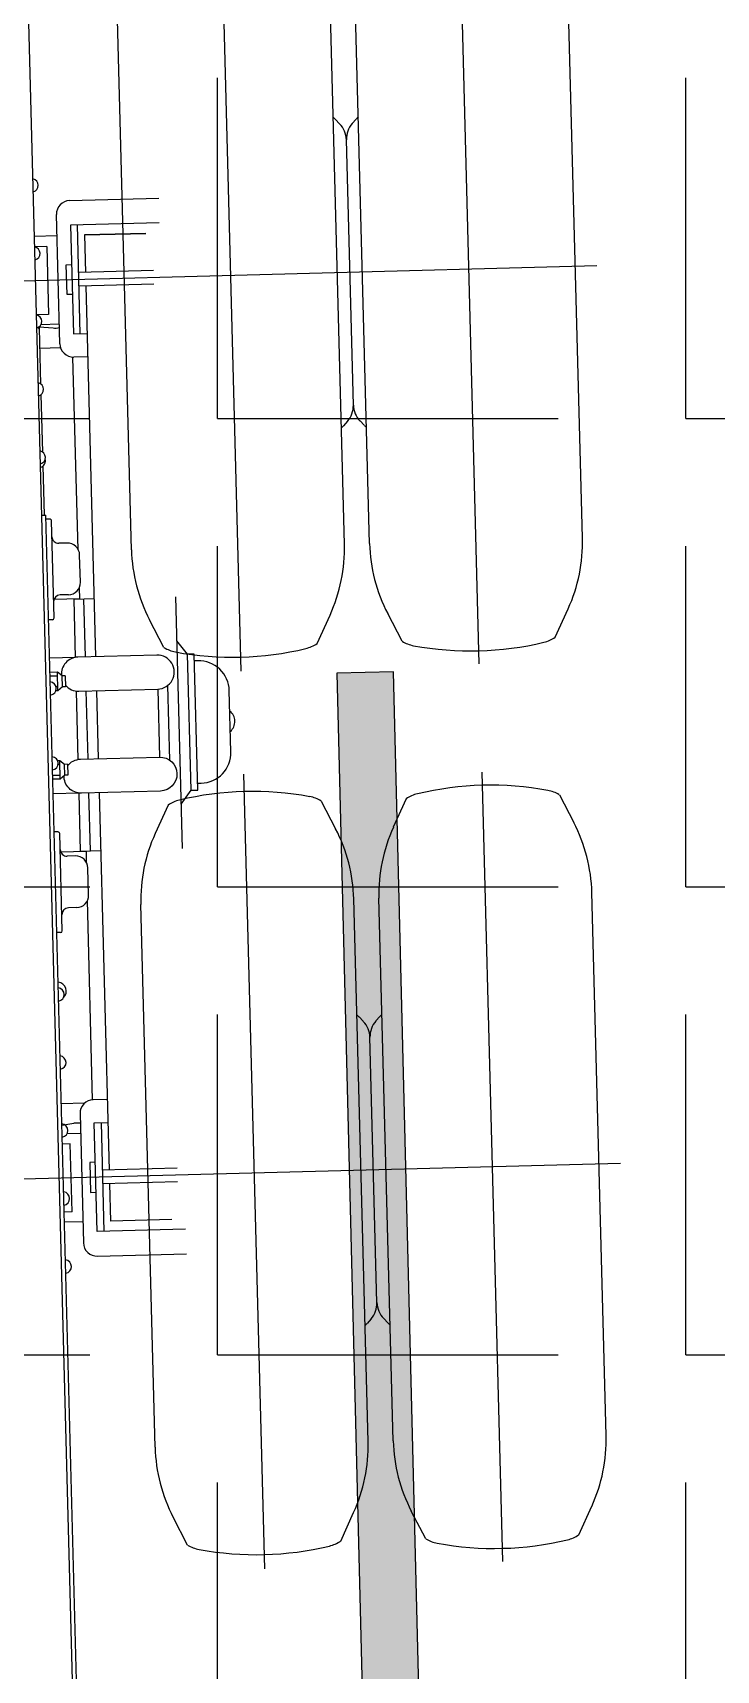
# Model space of a CAD drawing. Header units: metres. Extents: x 668617 to 675126, y 2286318 to 2293677.
# Drawn here: x 669905.45 to 669906.654, y 2287275.645 to 2287278.53 of the extents above; entities that cross this region are included whole.
import ezdxf

# ---------------------------------------------------------------- set-up
doc = ezdxf.new("R2010")
doc.units = ezdxf.units.M
doc.header["$MEASUREMENT"] = 0
for name, color, linetype in [('2', 7, 'Continuous'), ('DMTG-SH-LINEA DISCONTINUA', 252, 'Continuous'), ('DMTG-ZONA-TRABAJO', 250, 'Continuous')]:
    doc.layers.add(name, color=color, linetype=linetype)

# ---------------------------------------------------------------- blocks, each defined once
blk = doc.blocks.new('A$C0C9960AB')
at = {"layer": '2'}
for p, q in [((2759.5, -1257.4), (2759.5, 1257.4)), ((4079.2, -1257.4), (4079.2, 1257.4)), ((1266.8, -432.5), (5535, -432.5)), ((3734.4, -432.5), (3734.4, -438.5)), ((4029.2, -450), (4029.2, -432.5)), ((4129.2, -450), (4129.2, -432.5)), ((4144.2, -465.5), (4144.2, -432.5)), ((1267, -438.5), (3734.4, -438.5)), ((2694.5, -465.5), (2694.5, -438.5)), ((2709.5, -450), (2709.5, -438.5)), ((2709.5, -450), (2809.5, -450)), ((2809.5, -450), (2809.5, -438.5)), ((2824.5, -465.5), (2824.5, -445.7)), ((2837.5, -438.5), (2839.7, -456.2)), ((2868.6, -472.3), (2868.6, -438.5)), ((3120.4, -444), (3120.4, -438.5)), ((3122.9, -446.5), (3265.9, -446.5)), ((3156.4, -468.5), (3156.4, -456.5)), ((3232.4, -468.5), (3232.4, -456.5)), ((3238.5, -484.8), (3238.6, -447.2)), ((3268.4, -444), (3268.4, -438.5)), ((3324.7, -476), (3324.7, -438.5)), ((3345.9, -449.3), (3345.9, -438.5)), ((3345.9, -449.3), (3372.9, -449.3)), ((3351.4, -456), (3345.9, -449.3)), ((3351.4, -449.3), (3351.4, -438.5)), ((3351.4, -460.5), (3351.4, -456)), ((3351.4, -456), (3367.4, -456)), ((3367.4, -449.3), (3367.4, -446.8)), ((3367.4, -456), (3372.9, -449.3)), ((3367.4, -460.5), (3367.4, -456)), ((3372.9, -449.3), (3372.9, -446.4)), ((3475.9, -449.3), (3475.9, -446.4)), ((3481.4, -456), (3475.9, -449.3)), ((3475.9, -449.3), (3502.9, -449.3)), ((3481.4, -449.3), (3481.4, -446.8)), ((3481.4, -456), (3497.4, -456)), ((3481.4, -460.5), (3481.4, -456)), ((3497.4, -449.3), (3497.4, -438.5)), ((3497.4, -456), (3502.9, -449.3)), ((3497.4, -460.5), (3497.4, -456)), ((3502.9, -449.3), (3502.9, -438.5)), ((3524.1, -476), (3524.1, -438.5)), ((3580.4, -444), (3580.4, -438.5)), ((3582.9, -446.5), (3725.9, -446.5)), ((3610.4, -447.3), (3610.4, -484.8)), ((3616.4, -468.5), (3616.4, -456.5)), ((3692.4, -468.5), (3692.4, -456.5)), ((3728.4, -444), (3728.4, -438.5)), ((3734.4, -436.6), (3806.9, -436.5)), ((3826.9, -436.4), (3911.7, -436.3)), ((3927.1, -436.3), (4009.3, -436.1)), ((3980.1, -436.2), (3980.1, -466.2)), ((4011.5, -435.7), (4009.1, -456.2)), ((4010.4, -434.1), (4010.1, -434.1)), ((4014.2, -465.5), (4014.2, -438.5)), ((4129.2, -450), (4029.2, -450)), ((2853.5, -465.5), (2663.5, -465.5)), ((2781.5, -478), (2737.5, -478)), ((2737.5, -478), (2737.5, -486)), ((2781.5, -486), (2781.5, -478)), ((3324.7, -476), (3239.4, -476)), ((3239.4, -476), (3239.4, -506)), ((3367.4, -460.5), (3351.4, -460.5)), ((3474.7, -476), (3374.1, -476)), ((3497.4, -460.5), (3481.4, -460.5)), ((3609.4, -476), (3524.1, -476)), ((3609.4, -506), (3609.4, -476)), ((3985.5, -465.5), (4175.5, -465.5)), ((4057.5, -486), (4057.5, -478)), ((4057.5, -478), (4101.5, -478)), ((4101.5, -478), (4101.5, -486)), ((2643.5, -485.5), (2643.5, -616.5)), ((2679.5, -486), (2839.5, -486)), ((2679.5, -616), (2679.5, -486)), ((2839.5, -496), (2679.5, -496)), ((2749.5, -606), (2749.5, -496)), ((2769.5, -606), (2769.5, -496)), ((2839.5, -486), (2839.5, -506)), ((2873.5, -484.2), (3166.6, -484.7)), ((2873.5, -506), (2873.5, -485.5)), ((3174.4, -486.5), (3214.4, -486.5)), ((3222, -484.8), (3239.4, -484.9)), ((3239.4, -491), (3324.4, -491)), ((3374.4, -491), (3474.4, -491)), ((3524.4, -491), (3609.4, -491)), ((3609.4, -484.9), (3626.8, -484.8)), ((3634.4, -486.5), (3674.4, -486.5)), ((3682.2, -484.7), (3965.6, -484.2)), ((3965.5, -506), (3965.5, -485.5)), ((3999.5, -486), (3999.5, -506)), ((4159.5, -486), (3999.5, -486)), ((3999.5, -496), (4159.5, -496)), ((4069.5, -606), (4069.5, -496)), ((4089.5, -606), (4089.5, -496)), ((4159.5, -616), (4159.5, -486)), ((4159.5, -616), (4159.5, -486)), ((4195.5, -485.5), (4195.5, -616.5)), ((2749.5, -506), (2694.5, -506)), ((2694.5, -596), (2694.5, -506)), ((3324.4, -506), (2769.5, -506)), ((3474.4, -506), (3374.4, -506)), ((4069.5, -506), (3524.4, -506)), ((4144.5, -506), (4089.5, -506)), ((4144.5, -596), (4144.5, -506)), ((4144.5, -506), (4144.5, -596)), ((2360.5, -562.8), (3158.5, -562.8)), ((3680.2, -562.8), (4478.2, -562.8)), ((2215.5, -606.8), (2256.8, -586.7)), ((3303.5, -606.8), (3262.3, -586.7)), ((3474.4, -596), (3374.4, -596)), ((3535.2, -606.8), (3576.5, -586.7)), ((3369.4, -611), (3479.4, -611)), ((3239.4, -626), (3609.4, -626)), ((3304.4, -626), (3324.4, -641)), ((3324.4, -641), (3324.4, -651)), ((3324.4, -641), (3524.4, -641)), ((3524.4, -641), (3544.4, -626)), ((3524.4, -651), (3524.4, -641)), ((3324.4, -651), (3524.4, -651)), ((3334.4, -651), (3334.4, -656)), ((3514.4, -656), (3514.4, -651)), ((2177.8, -719.3), (3346, -719.3)), ((3379.4, -701), (3469.4, -701)), ((3497.4, -719.3), (4665.7, -719.3)), ((2215.5, -831.8), (2256.8, -851.9)), ((3303.5, -831.8), (3262.3, -851.9)), ((3535.2, -831.8), (3576.5, -851.9)), ((2360.5, -875.8), (3158.5, -875.8)), ((2540.8, -885), (2534.3, -879)), ((2978.3, -885), (2984.8, -879)), ((3680.2, -875.8), (4478.2, -875.8)), ((3860.5, -885), (3854, -879)), ((4297.9, -885), (4304.4, -879)), ((2360.5, -912.8), (3158.5, -912.8)), ((2540.8, -903.6), (2534.3, -909.6)), ((2564.5, -894.3), (2954.5, -894.3)), ((2978.3, -903.6), (2984.8, -909.6)), ((3680.2, -912.8), (4478.2, -912.8)), ((3860.5, -903.6), (3854, -909.6)), ((3884.2, -894.3), (4274.2, -894.3)), ((4297.9, -903.6), (4304.4, -909.6)), ((2215.5, -956.8), (2256.8, -936.7)), ((3303.5, -956.8), (3262.3, -936.7)), ((3535.2, -956.8), (3576.5, -936.7)), ((2179.3, -1069.3), (3340, -1069.3)), ((3498.9, -1069.3), (4659.7, -1069.3)), ((2215.5, -1181.8), (2256.8, -1201.9)), ((3303.5, -1181.8), (3262.3, -1201.9)), ((3535.2, -1181.8), (3576.5, -1201.9)), ((2360.5, -1225.8), (3158.5, -1225.8)), ((3680.2, -1225.8), (4478.2, -1225.8))]:
    blk.add_line(p, q, dxfattribs=at)
for points in [[(3374.4, -596, -1), (3324.4, -596), (3324.4, -480, -0.428383), (3350.6, -455)], [(3474.4, -596, 1), (3524.4, -596), (3524.4, -480, 0.428383), (3498.2, -455)], [(3365, -460.5, -0.227472), (3374.4, -480), (3374.4, -596, -1)], [(3483.7, -460.5, 0.227472), (3474.4, -480), (3474.4, -596, 1)]]:
    blk.add_lwpolyline(points, format="xyb", dxfattribs=at)
for centre, radius, start, end in [((3814.4, -430.2), 9.77, 193.4197, 284.8312), ((3819.4, -430.2), 9.77, 193.4197, 346.5803), ((3919.4, -430.2), 9.77, 193.4197, 346.5803), ((4019.4, -430.2), 9.77, 193.4197, 346.5803), ((4119.4, -430.2), 9.77, 193.4197, 346.5803), ((4219.4, -430.2), 9.77, 193.4197, 346.5803), ((2629.4, -437.2), 9.77, 187.4518, 352.5482), ((2729.4, -437.2), 9.77, 187.4518, 352.5482), ((2829.4, -437.2), 9.77, 187.4518, 352.5482), ((2809.9, -459.8), 30, 349.049, 6.8919), ((2929.4, -437.2), 9.77, 187.4518, 352.5482), ((3029.4, -437.2), 9.77, 187.4518, 352.5482), ((3034.4, -436.7), 13.3, 223.1155, 352.2308), ((3122.9, -444), 2.5, 180, 270), ((3146.4, -456.5), 10, 0, 90), ((3242.4, -456.5), 10, 90, 180), ((3265.9, -444), 2.5, 270, 0), ((3369.4, -437.2), 9.77, 187.4518, 352.5482), ((3479.4, -437.2), 9.77, 187.4518, 352.5482), ((3582.9, -444), 2.5, 180, 270), ((3606.4, -456.5), 10, 0, 90), ((3702.4, -456.5), 10, 90, 180), ((3725.9, -444), 2.5, 270, 0), ((4006.6, -432.1), 4, 270.1082, 330.1082), ((4038.8, -459.8), 30, 173.1082, 190.951), ((4009.3, -433.6), 2.5, 270.1082, 318.365), ((2663.5, -485.5), 20, 90, 180), ((2853.5, -485.5), 20, 0, 90), ((3174.4, -468.5), 18, 180, 270), ((3214.4, -468.5), 18, 270, 0), ((3634.4, -468.5), 18, 180, 270), ((3674.4, -468.5), 18, 270, 0), ((3985.5, -485.5), 20, 90, 180), ((4175.5, -485.5), 20, 0, 90), ((2360.5, -799.8), 237, 90, 115.9611), ((3158.5, -799.8), 237, 64.0389, 90), ((3680.2, -799.8), 237, 90, 115.9611), ((2658.5, -719.3), 460, 167.9863, 192.0137), ((2257.5, -633.9), 50, 147.0976, 167.9863), ((3261.6, -633.9), 50, 12.0137, 32.9024), ((2860.5, -719.3), 460, 347.9863, 12.0137), ((3978.2, -719.3), 460, 167.9863, 192.0137), ((3577.2, -633.9), 50, 147.0976, 167.9863), ((3379.4, -656), 45, 180, 270), ((3469.4, -656), 45, 270, 0), ((3424.4, -688.5), 19.5, 219.8056, 320.1944), ((2257.5, -804.6), 50, 192.0137, 212.9024), ((3261.6, -804.6), 50, 327.0976, 347.9863), ((3577.2, -804.6), 50, 192.0137, 212.9024), ((2360.5, -638.8), 237, 244.0389, 270), ((3158.5, -638.8), 237, 270, 295.9611), ((3680.2, -638.8), 237, 244.0389, 270), ((2558, -853.3), 35, 220.0052, 227.2906), ((2564.5, -859.3), 35, 227.2906, 270), ((2954.5, -859.3), 35, 270, 312.7094), ((2961, -853.3), 35, 312.7094, 319.9948), ((3877.7, -853.3), 35, 220.0052, 227.2906), ((3884.2, -859.3), 35, 227.2906, 270), ((4274.2, -859.3), 35, 270, 312.7094), ((4280.7, -853.3), 35, 312.7094, 319.9948), ((2360.5, -1149.8), 237, 90, 115.9611), ((2558, -935.3), 35, 132.7094, 139.9948), ((2564.5, -929.3), 35, 90, 132.7094), ((2954.5, -929.3), 35, 47.2906, 90), ((2961, -935.3), 35, 40.0052, 47.2906), ((3158.5, -1149.8), 237, 64.0389, 90), ((3680.2, -1149.8), 237, 90, 115.9611), ((3877.7, -935.3), 35, 132.7094, 139.9948), ((3884.2, -929.3), 35, 90, 132.7094), ((4274.2, -929.3), 35, 47.2906, 90), ((4280.7, -935.3), 35, 40.0052, 47.2906), ((2257.5, -983.9), 50, 147.0976, 167.9863), ((3261.6, -983.9), 50, 12.0137, 32.9024), ((3577.2, -983.9), 50, 147.0976, 167.9863), ((2658.5, -1069.3), 460, 167.9863, 192.0137), ((2860.5, -1069.3), 460, 347.9863, 12.0137), ((3978.2, -1069.3), 460, 167.9863, 192.0137), ((2257.5, -1154.6), 50, 192.0137, 212.9024), ((3261.6, -1154.6), 50, 327.0976, 347.9863), ((3577.2, -1154.6), 50, 192.0137, 212.9024), ((2360.5, -988.8), 237, 244.0389, 270), ((3158.5, -988.8), 237, 270, 295.9611), ((3680.2, -988.8), 237, 244.0389, 270)]:
    blk.add_arc(centre, radius, start, end, dxfattribs=at)
blk = doc.blocks.new('*U327')
at = {"linetype": 'Continuous', "lineweight": 15}
blk.add_blockref('A$C0C9960AB', (0, 0), dxfattribs=at)
blk = doc.blocks.new('*U359')
blk.add_hatch(color=252).paths.add_polyline_path([(-0.5456, 34.7314), (-0.5885, 37.231), (-0.6884, 37.2293), (-0.6456, 34.7297)])
blk.add_lwpolyline([(-0.5456, 34.7314), (-0.5885, 37.231), (-0.6884, 37.2293), (-0.6456, 34.7297)], close=True)

msp = doc.modelspace()

# ---------------------------------------------------------------- hatches: boundary and pattern name
at = {"layer": 'DMTG-ZONA-TRABAJO', "ltscale": 3}
h = msp.add_hatch(dxfattribs=at)
h.set_pattern_fill('ANGLE', color=30, scale=3)
h.set_pattern_definition([(0, (0, 0), (0, 0.825), [0.6, -0.225]), (90, (0, 0), (-0.825, 5e-17), [0.6, -0.225])])
h.paths.add_polyline_path([(669898.72535, 2287293.51272), (669912.1139, 2287293.84486), (669912.86971, 2287263.37755), (669899.92572, 2287263.05644)])

# ---------------------------------------------------------------- block references
at = {"linetype": 'Continuous', "lineweight": 15, "xscale": 0.00119868961392816, "yscale": 0.00119868961392816, "zscale": 0.00119868961392816, "rotation": 91.50600517212919}
msp.add_blockref('*U327', (669905.06552, 2287273.19166), dxfattribs=at)
at = {"layer": 'DMTG-SH-LINEA DISCONTINUA', "rotation": 0.4467605927505517}
msp.add_blockref('*U359', (669906.96421, 2287240.17903), dxfattribs=at)

doc.saveas('drawing.dxf')
